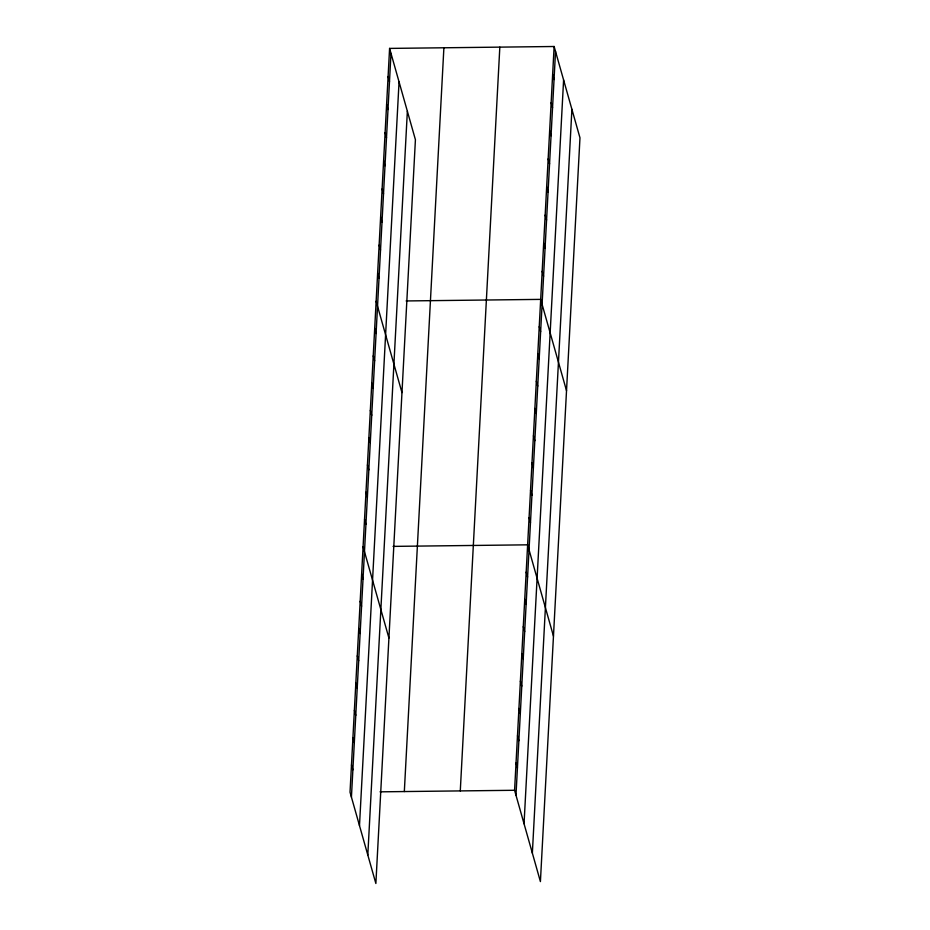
<?xml version="1.0" encoding="UTF-8"?>
<svg xmlns="http://www.w3.org/2000/svg" width="930" height="930" viewBox="0 0 930 930"><rect width="100%" height="100%" fill="white"/><g stroke="black" fill="none" stroke-linecap="round" stroke-linejoin="round"><path stroke-width="1.4" d="M389.589 48.407L350.029 792.186L375.871 883.5L415.419 139.721L389.589 48.407L554.129 46.5L579.971 137.814L540.411 881.594L514.581 790.279L554.129 46.5M351.424 797.138L390.984 53.37M359.492 825.642L399.051 81.863M367.803 855.007L407.363 111.228M404.329 791.558L443.889 47.779M460.28 790.907L499.829 47.128M515.976 795.231L555.536 51.452M524.043 823.724L563.603 79.957M532.355 853.089L571.904 109.322M406.143 300.948L540.679 299.379L566.521 390.693M393.088 546.387L527.635 544.829L553.466 636.143M380.033 791.837L514.581 790.279M552.641 74.598L554.036 79.55M551.141 102.695L552.548 107.648M549.653 130.793L551.048 135.745M548.154 158.891L549.56 163.843M546.666 186.988L548.061 191.94M545.166 215.086L546.573 220.038M543.678 243.183L545.073 248.147M542.178 271.281L543.585 276.245M539.237 326.651L540.632 331.615M537.784 353.923L539.191 358.887M536.331 381.195L537.738 386.148M534.878 408.468L536.284 413.42M533.436 435.74L534.831 440.692M531.983 463.012L533.378 467.964M530.53 490.284L531.937 495.237M529.077 517.557L530.484 522.509M388.089 76.504L389.496 81.468M526.182 572.101L527.577 577.053M386.601 104.602L387.996 109.566M524.729 599.373L526.136 604.326M385.101 132.711L386.508 137.663M523.276 626.646L524.683 631.598M383.602 160.809L385.008 165.761M521.823 653.918L523.23 658.87M382.114 188.906L383.52 193.858M520.382 681.19L521.777 686.142M380.614 217.004L382.021 221.956M518.928 708.462L520.335 713.415M379.126 245.102L380.521 250.054M517.475 735.735L518.882 740.687M377.627 273.199L379.033 278.151M516.022 763.007L517.429 767.959M376.139 301.297L401.969 392.611M374.685 328.569L376.092 333.521M373.232 355.841L374.639 360.794M371.779 383.114L373.186 388.066M370.338 410.386L371.733 415.338M368.885 437.658L370.279 442.61M367.431 464.93L368.838 469.883M365.978 492.191L367.385 497.155M364.537 519.463L365.932 524.427M363.084 546.735L388.926 638.05M361.63 574.008L363.037 578.972M360.177 601.28L361.584 606.244M358.724 628.552L360.131 633.504M357.283 655.824L358.678 660.777M355.83 683.097L357.236 688.049M354.377 710.369L355.783 715.321M352.923 737.641L354.33 742.593M351.482 764.913L352.877 769.866"/></g></svg>
